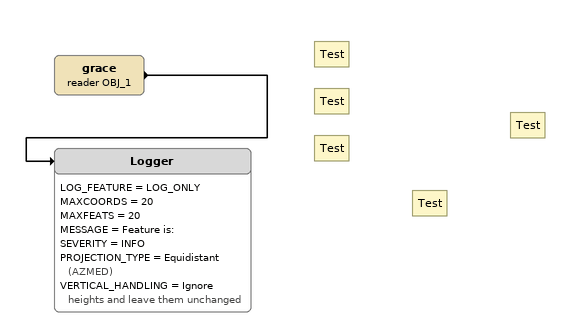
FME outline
Note: Test
Note: Test
grace (reader OBJ_1)
    -> Logger
Note: Test
Note: Test
Note: Test
Logger
    LOG_FEATURE = LOG_ONLY
    MAXCOORDS = 20
    MAXFEATS = 20
    MESSAGE = Feature is:
    SEVERITY = INFO
    PROJECTION_TYPE = Equidistant (AZMED)
    VERTICAL_HANDLING = Ignore heights and leave them unchanged
